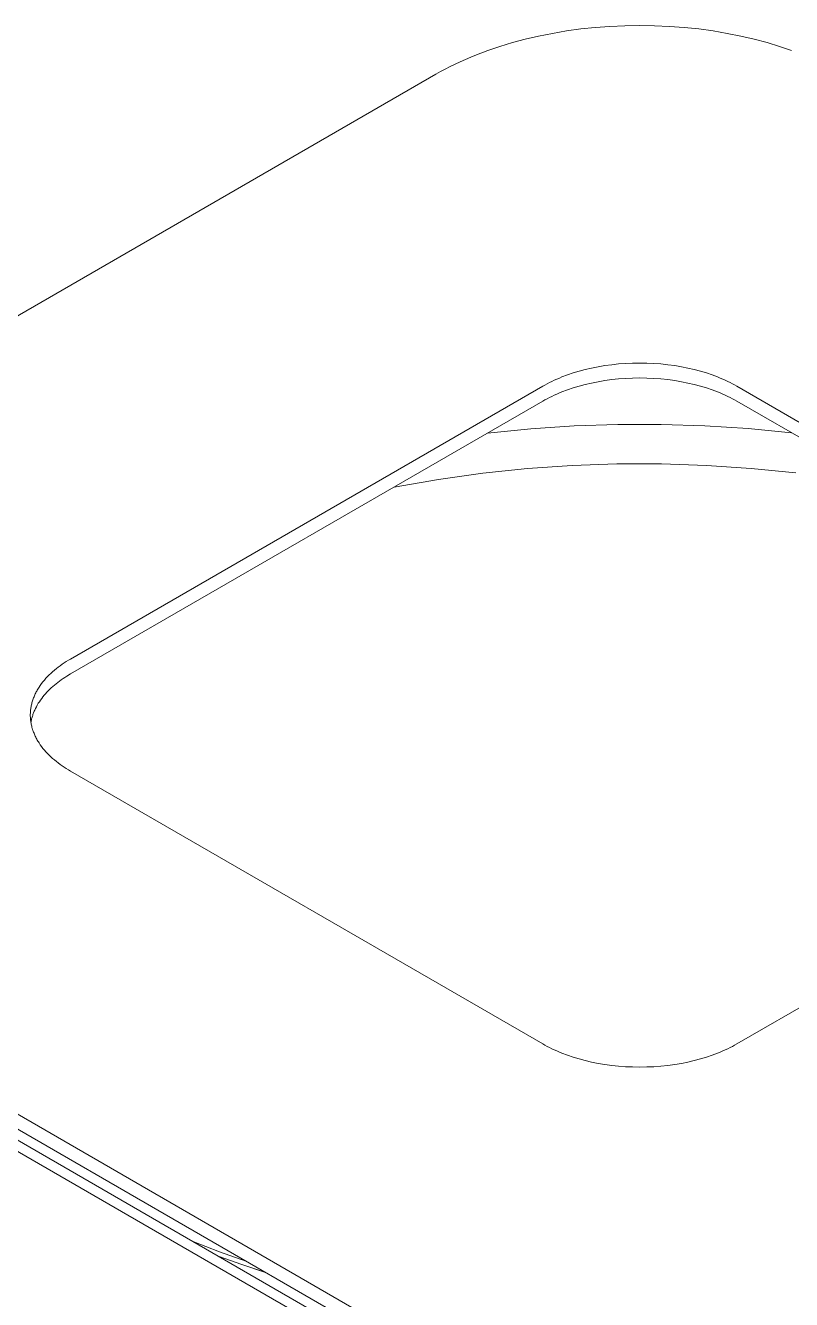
# Model space of a CAD drawing. Header units: millimetres. Extents: x 8434 to 10928, y 788 to 2545.
# Drawn here: x 10049 to 10189.6, y 2047.3 to 2281.1 of the extents above; entities that cross this region are included whole.
import ezdxf

# ---------------------------------------------------------------- set-up
doc = ezdxf.new("R2010")
doc.units = ezdxf.units.MM
doc.layers.add('ZANO_R', color=7, linetype='Continuous', lineweight=0)

msp = doc.modelspace()

# ---------------------------------------------------------------- linework, layer by layer
at = {"layer": 'ZANO_R'}
for p, q in [((10145.67, 2279.62), (10143.15, 2279.12)), ((10148.25, 2280.06), (10145.67, 2279.62)), ((10150.88, 2280.42), (10148.25, 2280.06)), ((10153.55, 2280.7), (10150.88, 2280.42)), ((10156.25, 2280.9), (10153.55, 2280.7)), ((10158.98, 2281.02), (10156.25, 2280.9)), ((10161.72, 2281.06), (10158.98, 2281.02)), ((10164.45, 2281.02), (10161.72, 2281.06)), ((10167.18, 2280.9), (10164.45, 2281.02)), ((10169.89, 2280.7), (10167.18, 2280.9)), ((10172.56, 2280.42), (10169.89, 2280.7)), ((10175.19, 2280.06), (10172.56, 2280.42)), ((10177.76, 2279.62), (10175.19, 2280.06)), ((10180.28, 2279.12), (10177.76, 2279.62)), ((10136.05, 2277.23), (10133.85, 2276.48)), ((10138.34, 2277.92), (10136.05, 2277.23)), ((10140.71, 2278.55), (10138.34, 2277.92)), ((10143.15, 2279.12), (10140.71, 2278.55)), ((10182.73, 2278.55), (10180.28, 2279.12)), ((10185.1, 2277.92), (10182.73, 2278.55)), ((10187.39, 2277.23), (10185.1, 2277.92)), ((10189.59, 2276.48), (10187.39, 2277.23)), ((10129.73, 2274.85), (10128.77, 2274.41)), ((10130.73, 2275.27), (10129.73, 2274.85)), ((10131.74, 2275.69), (10130.73, 2275.27)), ((10133.85, 2276.48), (10131.74, 2275.69)), ((10125.15, 2272.59), (10124.31, 2272.12)), ((10126.02, 2273.06), (10125.15, 2272.59)), ((10126.91, 2273.52), (10126.02, 2273.06)), ((10127.82, 2273.97), (10126.91, 2273.52)), ((10128.77, 2274.41), (10127.82, 2273.97)), ((10124.31, 2272.12), (9958.07, 2176.13)), ((10154.08, 2218.44), (10155.3, 2218.65)), ((10155.3, 2218.65), (10156.56, 2218.82)), ((10156.56, 2218.82), (10157.83, 2218.95)), ((10157.83, 2218.95), (10159.12, 2219.05)), ((10159.12, 2219.05), (10160.41, 2219.11)), ((10160.41, 2219.11), (10161.72, 2219.13)), ((10161.72, 2219.13), (10163.02, 2219.11)), ((10163.02, 2219.11), (10164.32, 2219.05)), ((10164.32, 2219.05), (10165.61, 2218.95)), ((10165.61, 2218.95), (10166.88, 2218.82)), ((10166.88, 2218.82), (10168.13, 2218.65)), ((10168.13, 2218.65), (10169.36, 2218.44)), ((10146.03, 2215.96), (10146.49, 2216.17)), ((10146.49, 2216.17), (10146.96, 2216.37)), ((10146.96, 2216.37), (10147.44, 2216.57)), ((10147.44, 2216.57), (10148.45, 2216.95)), ((10148.45, 2216.95), (10149.49, 2217.3)), ((10149.49, 2217.3), (10150.58, 2217.63)), ((10150.58, 2217.63), (10151.71, 2217.93)), ((10151.71, 2217.93), (10152.88, 2218.2)), ((10152.88, 2218.2), (10154.08, 2218.44)), ((10156.56, 2216.08), (10157.83, 2216.21)), ((10157.83, 2216.21), (10159.12, 2216.31)), ((10159.12, 2216.31), (10160.41, 2216.37)), ((10160.41, 2216.37), (10161.72, 2216.39)), ((10161.72, 2216.39), (10163.02, 2216.37)), ((10163.02, 2216.37), (10164.32, 2216.31)), ((10164.32, 2216.31), (10165.61, 2216.21)), ((10165.61, 2216.21), (10166.88, 2216.08)), ((10169.36, 2218.44), (10170.56, 2218.2)), ((10170.56, 2218.2), (10171.72, 2217.93)), ((10171.72, 2217.93), (10172.85, 2217.63)), ((10172.85, 2217.63), (10173.94, 2217.3)), ((10173.94, 2217.3), (10174.99, 2216.95)), ((10174.99, 2216.95), (10175.99, 2216.57)), ((10175.99, 2216.57), (10176.48, 2216.37)), ((10176.48, 2216.37), (10176.95, 2216.17)), ((10176.95, 2216.17), (10177.41, 2215.96)), ((10057.22, 2164.82), (10143.91, 2214.87)), ((10143.91, 2214.87), (10144.31, 2215.09)), ((10144.31, 2215.09), (10144.72, 2215.32)), ((10144.72, 2215.32), (10145.14, 2215.54)), ((10145.14, 2215.54), (10145.58, 2215.75)), ((10145.58, 2215.75), (10146.03, 2215.96)), ((10146.96, 2213.63), (10147.44, 2213.83)), ((10147.44, 2213.83), (10148.45, 2214.2)), ((10148.45, 2214.2), (10149.49, 2214.56)), ((10149.49, 2214.56), (10150.58, 2214.89)), ((10150.58, 2214.89), (10151.71, 2215.19)), ((10151.71, 2215.19), (10152.88, 2215.46)), ((10152.88, 2215.46), (10154.08, 2215.7)), ((10154.08, 2215.7), (10155.3, 2215.91)), ((10155.3, 2215.91), (10156.56, 2216.08)), ((10166.88, 2216.08), (10168.13, 2215.91)), ((10168.13, 2215.91), (10169.36, 2215.7)), ((10169.36, 2215.7), (10170.56, 2215.46)), ((10170.56, 2215.46), (10171.72, 2215.19)), ((10171.72, 2215.19), (10172.85, 2214.89)), ((10172.85, 2214.89), (10173.94, 2214.56)), ((10173.94, 2214.56), (10174.99, 2214.2)), ((10174.99, 2214.2), (10175.99, 2213.83)), ((10175.99, 2213.83), (10176.48, 2213.63)), ((10177.41, 2215.96), (10177.86, 2215.75)), ((10177.86, 2215.75), (10178.29, 2215.54)), ((10178.29, 2215.54), (10178.72, 2215.32)), ((10178.72, 2215.32), (10179.13, 2215.1)), ((10179.13, 2215.1), (10179.53, 2214.87)), ((10179.53, 2214.87), (10266.22, 2164.82)), ((10057.22, 2162.07), (10143.91, 2212.13)), ((10143.91, 2212.13), (10144.31, 2212.35)), ((10144.31, 2212.35), (10144.72, 2212.57)), ((10144.72, 2212.57), (10145.14, 2212.79)), ((10145.14, 2212.79), (10145.58, 2213.01)), ((10145.58, 2213.01), (10146.03, 2213.22)), ((10146.03, 2213.22), (10146.49, 2213.43)), ((10146.49, 2213.43), (10146.96, 2213.63)), ((10176.48, 2213.63), (10176.95, 2213.43)), ((10176.95, 2213.43), (10177.41, 2213.22)), ((10177.41, 2213.22), (10177.86, 2213.01)), ((10177.86, 2213.01), (10178.29, 2212.79)), ((10178.29, 2212.79), (10178.72, 2212.58)), ((10178.72, 2212.58), (10179.13, 2212.35)), ((10179.13, 2212.35), (10179.53, 2212.13)), ((10179.53, 2212.13), (10266.22, 2162.08)), ((10133.77, 2206.28), (10141.72, 2207.06)), ((10141.72, 2207.06), (10149.69, 2207.59)), ((10149.69, 2207.59), (10157.67, 2207.85)), ((10157.67, 2207.85), (10165.66, 2207.86)), ((10165.66, 2207.86), (10173.64, 2207.61)), ((10173.64, 2207.61), (10181.62, 2207.1)), ((10181.62, 2207.1), (10189.56, 2206.33)), ((10149.28, 2200.32), (10141.08, 2199.75)), ((10157.5, 2200.61), (10149.28, 2200.32)), ((10165.73, 2200.62), (10157.5, 2200.61)), ((10173.95, 2200.35), (10165.73, 2200.62)), ((10182.16, 2199.8), (10173.95, 2200.35)), ((10190.34, 2198.98), (10182.16, 2199.8)), ((10124.75, 2197.78), (10116.64, 2196.38)), ((10132.89, 2198.91), (10124.75, 2197.78)), ((10141.08, 2199.75), (10132.89, 2198.91)), ((10056.83, 2164.59), (10057.22, 2164.82)), ((10053.62, 2162.19), (10053.94, 2162.49)), ((10053.94, 2162.49), (10054.28, 2162.77)), ((10054.28, 2162.77), (10054.62, 2163.05)), ((10054.62, 2163.05), (10054.97, 2163.33)), ((10054.97, 2163.33), (10055.33, 2163.59)), ((10055.33, 2163.59), (10055.69, 2163.85)), ((10055.69, 2163.85), (10056.06, 2164.1)), ((10056.06, 2164.1), (10056.44, 2164.35)), ((10056.44, 2164.35), (10056.83, 2164.59)), ((10051.67, 2159.98), (10051.91, 2160.31)), ((10051.91, 2160.31), (10052.17, 2160.64)), ((10052.17, 2160.64), (10052.44, 2160.96)), ((10052.44, 2160.96), (10052.72, 2161.28)), ((10052.72, 2161.28), (10053.01, 2161.59)), ((10053.01, 2161.59), (10053.31, 2161.9)), ((10053.31, 2161.9), (10053.62, 2162.19)), ((10053.99, 2159.79), (10054.29, 2160.04)), ((10054.29, 2160.04), (10054.59, 2160.29)), ((10054.59, 2160.29), (10054.9, 2160.53)), ((10054.9, 2160.53), (10055.21, 2160.77)), ((10055.21, 2160.77), (10055.53, 2161)), ((10055.53, 2161), (10055.86, 2161.22)), ((10055.86, 2161.22), (10056.19, 2161.45)), ((10056.19, 2161.45), (10056.53, 2161.66)), ((10056.53, 2161.66), (10057.22, 2162.07)), ((10050.38, 2157.51), (10050.45, 2157.69)), ((10050.45, 2157.69), (10050.52, 2157.88)), ((10050.52, 2157.88), (10050.59, 2158.06)), ((10050.59, 2158.06), (10050.67, 2158.24)), ((10050.67, 2158.24), (10050.76, 2158.41)), ((10050.76, 2158.41), (10050.84, 2158.59)), ((10050.84, 2158.59), (10050.93, 2158.77)), ((10050.93, 2158.77), (10051.03, 2158.94)), ((10051.03, 2158.94), (10051.13, 2159.12)), ((10051.13, 2159.12), (10051.23, 2159.29)), ((10051.23, 2159.29), (10051.34, 2159.46)), ((10051.34, 2159.46), (10051.44, 2159.64)), ((10051.44, 2159.64), (10051.67, 2159.98)), ((10051.93, 2157.58), (10052.15, 2157.88)), ((10052.15, 2157.88), (10052.39, 2158.16)), ((10052.39, 2158.16), (10052.63, 2158.44)), ((10052.63, 2158.44), (10052.89, 2158.72)), ((10052.89, 2158.72), (10053.15, 2159)), ((10053.15, 2159), (10053.42, 2159.26)), ((10053.42, 2159.26), (10053.7, 2159.53)), ((10053.7, 2159.53), (10053.99, 2159.79)), ((10049.88, 2155.28), (10049.9, 2155.47)), ((10049.9, 2155.47), (10049.92, 2155.66)), ((10049.92, 2155.66), (10049.95, 2155.85)), ((10049.95, 2155.85), (10049.98, 2156.03)), ((10049.98, 2156.03), (10050.01, 2156.22)), ((10050.01, 2156.22), (10050.05, 2156.41)), ((10050.05, 2156.41), (10050.1, 2156.59)), ((10050.1, 2156.59), (10050.14, 2156.78)), ((10050.14, 2156.78), (10050.2, 2156.96)), ((10050.2, 2156.96), (10050.25, 2157.15)), ((10050.25, 2157.15), (10050.31, 2157.33)), ((10050.31, 2157.33), (10050.38, 2157.51)), ((10050.58, 2155.28), (10050.65, 2155.44)), ((10050.65, 2155.44), (10050.8, 2155.76)), ((10050.8, 2155.76), (10050.96, 2156.07)), ((10050.96, 2156.07), (10051.13, 2156.38)), ((10051.13, 2156.38), (10051.31, 2156.69)), ((10051.31, 2156.69), (10051.51, 2156.99)), ((10051.51, 2156.99), (10051.71, 2157.29)), ((10051.71, 2157.29), (10051.93, 2157.58)), ((10049.84, 2154.72), (10049.85, 2154.91)), ((10049.84, 2154.53), (10049.84, 2154.72)), ((10049.84, 2154.34), (10049.84, 2154.53)), ((10049.85, 2154.16), (10049.84, 2154.34)), ((10049.85, 2154.91), (10049.86, 2155.1)), ((10049.86, 2153.97), (10049.85, 2154.16)), ((10049.86, 2155.1), (10049.88, 2155.28)), ((10049.88, 2153.78), (10049.86, 2153.97)), ((10049.9, 2153.59), (10049.88, 2153.78)), ((10049.92, 2153.4), (10049.9, 2153.59)), ((10049.95, 2153.22), (10049.92, 2153.4)), ((10049.95, 2153.16), (10049.98, 2153.33)), ((10049.98, 2153.03), (10049.95, 2153.22)), ((10049.98, 2153.33), (10050.02, 2153.49)), ((10050.01, 2152.84), (10049.98, 2153.03)), ((10050.02, 2153.49), (10050.05, 2153.66)), ((10050.05, 2153.66), (10050.09, 2153.82)), ((10050.09, 2153.82), (10050.13, 2153.99)), ((10050.13, 2153.99), (10050.18, 2154.15)), ((10050.18, 2154.15), (10050.22, 2154.31)), ((10050.22, 2154.31), (10050.28, 2154.48)), ((10050.28, 2154.48), (10050.33, 2154.64)), ((10050.33, 2154.64), (10050.39, 2154.8)), ((10050.39, 2154.8), (10050.45, 2154.96)), ((10050.45, 2154.96), (10050.51, 2155.12)), ((10050.51, 2155.12), (10050.58, 2155.28)), ((10050.05, 2152.66), (10050.01, 2152.84)), ((10050.1, 2152.47), (10050.05, 2152.66)), ((10050.14, 2152.29), (10050.1, 2152.47)), ((10050.2, 2152.1), (10050.14, 2152.29)), ((10050.25, 2151.92), (10050.2, 2152.1)), ((10050.31, 2151.73), (10050.25, 2151.92)), ((10050.38, 2151.55), (10050.31, 2151.73)), ((10050.45, 2151.37), (10050.38, 2151.55)), ((10050.52, 2151.19), (10050.45, 2151.37)), ((10050.59, 2151.01), (10050.52, 2151.19)), ((10050.67, 2150.83), (10050.59, 2151.01)), ((10050.76, 2150.65), (10050.67, 2150.83)), ((10050.84, 2150.47), (10050.76, 2150.65)), ((10050.93, 2150.3), (10050.84, 2150.47)), ((10051.03, 2150.12), (10050.93, 2150.3)), ((10051.13, 2149.95), (10051.03, 2150.12)), ((10051.23, 2149.77), (10051.13, 2149.95)), ((10051.34, 2149.6), (10051.23, 2149.77)), ((10051.44, 2149.43), (10051.34, 2149.6)), ((10051.67, 2149.09), (10051.44, 2149.43)), ((10051.91, 2148.76), (10051.67, 2149.09)), ((10052.17, 2148.43), (10051.91, 2148.76)), ((10052.44, 2148.1), (10052.17, 2148.43)), ((10052.72, 2147.79), (10052.44, 2148.1)), ((10053.01, 2147.47), (10052.72, 2147.79)), ((10053.31, 2147.17), (10053.01, 2147.47)), ((10053.62, 2146.87), (10053.31, 2147.17)), ((10053.94, 2146.58), (10053.62, 2146.87)), ((10054.28, 2146.29), (10053.94, 2146.58)), ((10054.62, 2146.01), (10054.28, 2146.29)), ((10054.97, 2145.74), (10054.62, 2146.01)), ((10055.33, 2145.47), (10054.97, 2145.74)), ((10055.69, 2145.21), (10055.33, 2145.47)), ((10056.06, 2144.96), (10055.69, 2145.21)), ((10056.44, 2144.72), (10056.06, 2144.96)), ((10056.83, 2144.48), (10056.44, 2144.72)), ((10057.22, 2144.25), (10056.83, 2144.48)), ((10143.91, 2094.2), (10057.22, 2144.25)), ((10266.22, 2144.25), (10179.53, 2094.2)), ((9958.07, 2132.93), (10124.31, 2036.95)), ((10124.31, 2034.21), (9958.07, 2130.19)), ((10144.31, 2093.97), (10143.91, 2094.2)), ((10144.72, 2093.75), (10144.31, 2093.97)), ((10145.14, 2093.53), (10144.72, 2093.75)), ((10145.58, 2093.32), (10145.14, 2093.53)), ((10146.03, 2093.11), (10145.58, 2093.32)), ((10146.49, 2092.9), (10146.03, 2093.11)), ((10146.96, 2092.7), (10146.49, 2092.9)), ((10147.44, 2092.5), (10146.96, 2092.7)), ((10148.45, 2092.12), (10147.44, 2092.5)), ((10175.99, 2092.5), (10174.99, 2092.12)), ((10176.48, 2092.7), (10175.99, 2092.5)), ((10176.95, 2092.9), (10176.48, 2092.7)), ((10177.41, 2093.11), (10176.95, 2092.9)), ((10177.86, 2093.32), (10177.41, 2093.11)), ((10178.29, 2093.53), (10177.86, 2093.32)), ((10178.72, 2093.75), (10178.29, 2093.53)), ((10179.13, 2093.98), (10178.72, 2093.75)), ((10179.53, 2094.2), (10179.13, 2093.98)), ((10149.49, 2091.77), (10148.45, 2092.12)), ((10150.58, 2091.44), (10149.49, 2091.77)), ((10151.71, 2091.14), (10150.58, 2091.44)), ((10152.88, 2090.87), (10151.71, 2091.14)), ((10154.08, 2090.63), (10152.88, 2090.87)), ((10155.3, 2090.42), (10154.08, 2090.63)), ((10156.56, 2090.25), (10155.3, 2090.42)), ((10157.83, 2090.12), (10156.56, 2090.25)), ((10159.12, 2090.02), (10157.83, 2090.12)), ((10160.41, 2089.96), (10159.12, 2090.02)), ((10161.72, 2089.94), (10160.41, 2089.96)), ((10163.02, 2089.96), (10161.72, 2089.94)), ((10164.32, 2090.02), (10163.02, 2089.96)), ((10165.61, 2090.12), (10164.32, 2090.02)), ((10166.88, 2090.25), (10165.61, 2090.12)), ((10168.13, 2090.42), (10166.88, 2090.25)), ((10169.36, 2090.63), (10168.13, 2090.42)), ((10170.56, 2090.87), (10169.36, 2090.63)), ((10171.72, 2091.14), (10170.56, 2090.87)), ((10172.85, 2091.44), (10171.72, 2091.14)), ((10173.94, 2091.77), (10172.85, 2091.44)), ((10174.99, 2092.12), (10173.94, 2091.77)), ((10042.97, 2079.13), (10126.09, 2031.14)), ((10124.31, 2030.11), (10041.19, 2078.1)), ((10079.58, 2057.99), (10084.56, 2056.05)), ((10084.32, 2055.25), (10088.66, 2053.7)), ((10088.67, 2053.7), (10084.33, 2055.25)), ((10084.56, 2056.05), (10089.58, 2054.26)), ((10088.66, 2053.7), (10093.04, 2052.26)), ((10093.05, 2052.26), (10088.67, 2053.7))]:
    msp.add_line(p, q, dxfattribs=at)

doc.saveas('drawing.dxf')
